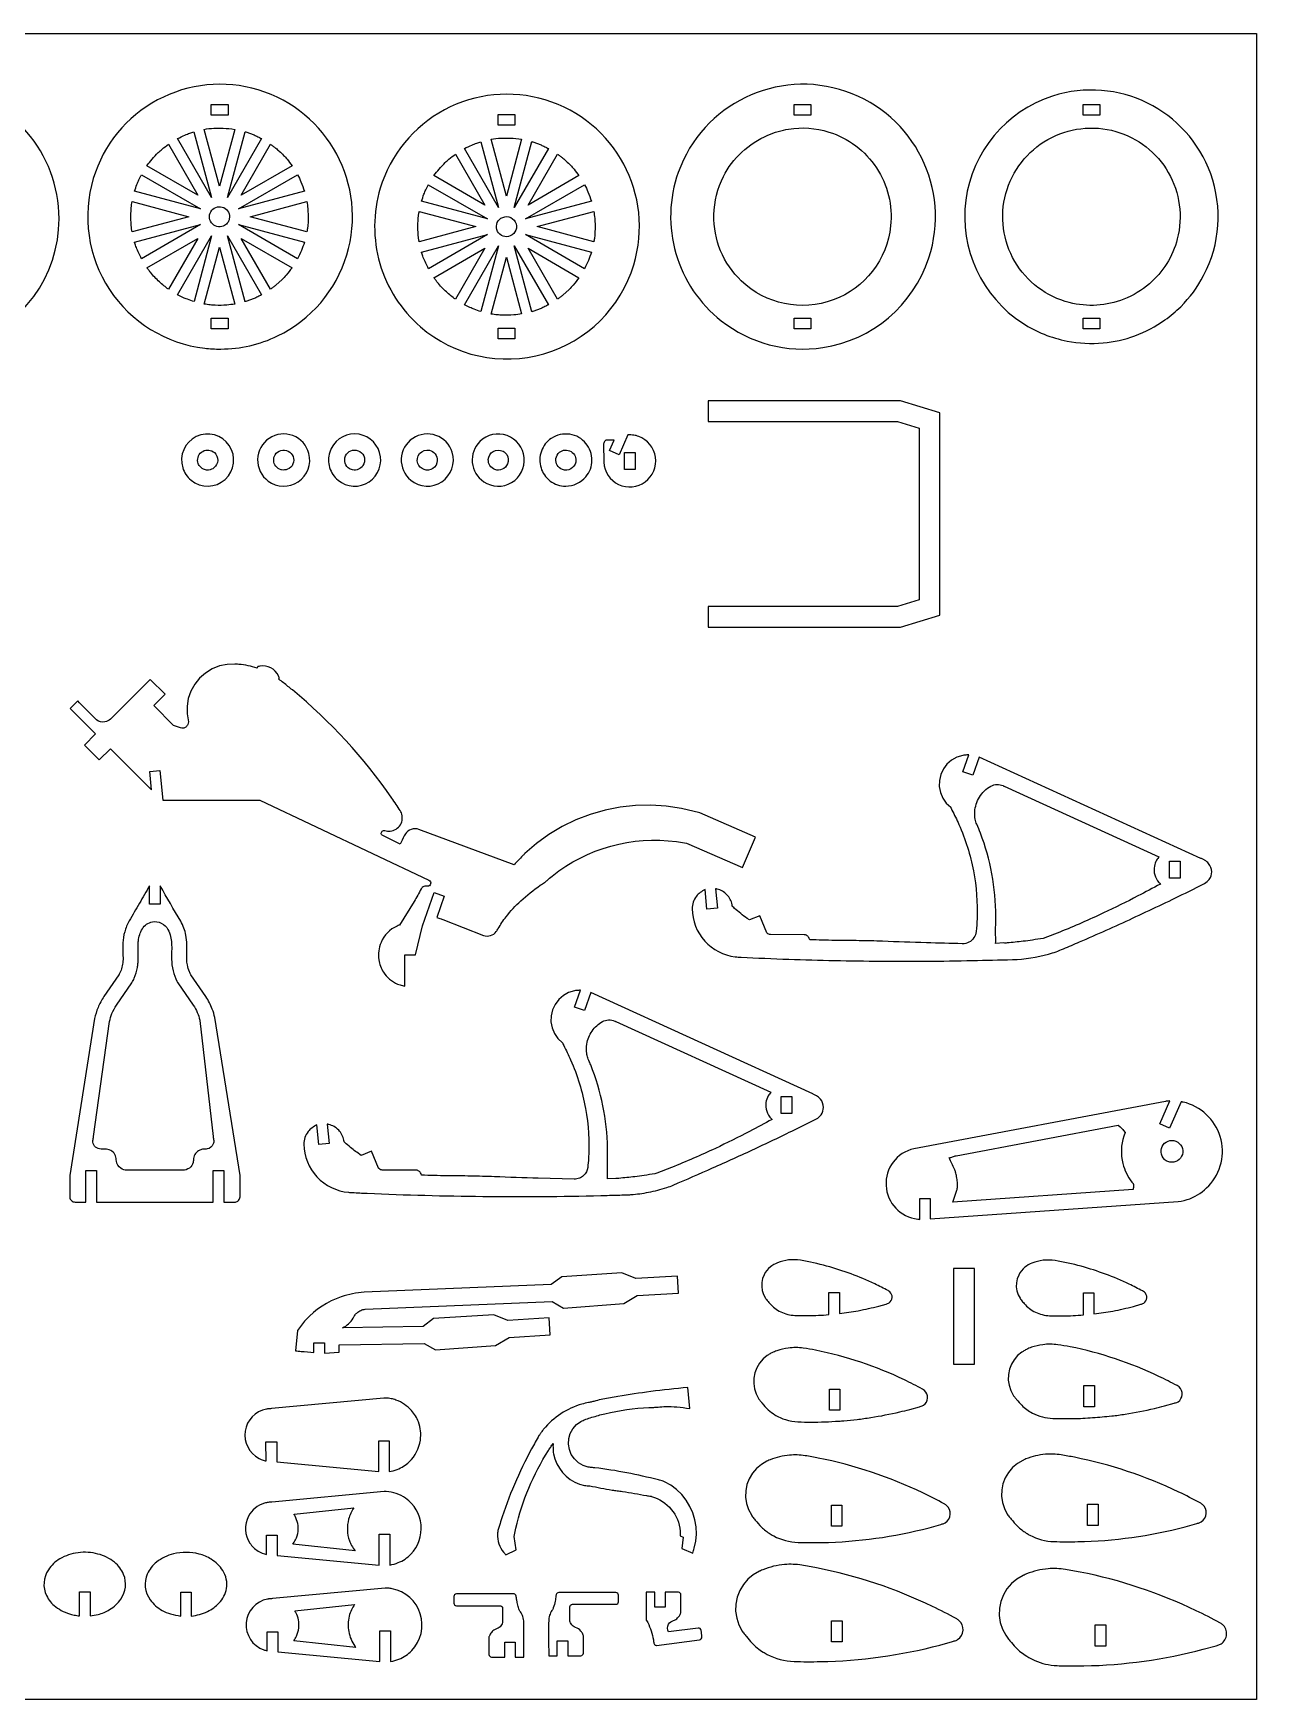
# Model space of a CAD drawing. Extents: x -1647 to 1833, y -1227 to 660.
# Drawn here: x 448 to 1833, y -1227 to 660 of the extents above; entities that cross this region are included whole.
import ezdxf

# ---------------------------------------------------------------- set-up
doc = ezdxf.new("R2010")
doc.units = 0
doc.header["$MEASUREMENT"] = 0
doc.layers.get('0').update_dxf_attribs({"linetype": 'CONTINUOUS'})
doc.layers.add('SECTIONCUTEDGES', color=18, linetype='CONTINUOUS')

msp = doc.modelspace()

# ---------------------------------------------------------------- linework, layer by layer
msp.add_lwpolyline([(1833, -1226.6), (-1647.3, -1226.6), (-1647.3, 659.9), (1833, 659.9)], close=True)
at = {"layer": 'SECTIONCUTEDGES'}
for points in [[(205.5, 362.5, 0.325322), (373.1, 307.5, 0.325497), (477, 450.1, 0.371858), (349, 598.4, 0.371962), (183.6, 493.5, 0.115164), (179.2, 425.4, 0.115322)], [(660, 302.5, 0.112364), (724.4, 317.3, 0.210055), (802.8, 409, 0.414116), (702.6, 595.9, 0.414311), (515.8, 495.7, 0.221929), (534, 370.1, 0.222236), (641.9, 303.5, 0.015157), (650.6, 302.7, 0.014233)], [(886.2, 327.7, 0.254136), (1026, 297.1, 0.254134), (1127.7, 397.7, 0.414116), (1027.5, 584.6, 0.414311), (840.7, 484.5, 0.14489), (840.3, 399.4, 0.144775)], [(1226.8, 334.5, 0.206957), (1341.8, 304.1, 0.283205), (1461.8, 405.6, 0.410681), (1367.9, 594.2, 0.410721), (1178.1, 502.5, 0.157062), (1175.4, 410.7, 0.156826)], [(1568.3, 331.7, 0.096009), (1618.3, 311.6, 0.068853), (1659.1, 309.5, 0.067711), (1695.1, 317.5, 0.064759), (1729.2, 335.5, 0.042288), (1747, 350.4, 0.076087), (1773, 385.7, 0.210202), (1781, 500.7, 0.404304), (1602, 588.9, 0.290152), (1503.7, 471.1, 0.289788)], [(649.7, 473.9), (611.1, 540.7, -0.012176), (619.6, 544.7, -0.019565), (625, 546.9, -0.009363), (627.3, 547.7, 0.003121), (629.7, 548.5)], [(658.7, 486.9), (641.4, 551.2, -0.057699), (662.9, 552.6, -0.024823), (675.9, 551.2)], [(667.6, 473.9), (687.6, 548.5, 0.006199), (688, 548.4, -0.0186), (688.5, 548.3), (697.8, 544.9, -0.018388), (702, 542.9, 0.006129), (706.2, 540.8)], [(1249.5, 379.6, -0.211285), (1218.5, 454.5, -0.111358), (1229.3, 498, -0.08886), (1250, 525.4, -0.085912), (1279.7, 544.8, -0.063127), (1303.1, 551.6, -0.114379), (1348.6, 548.2, -0.173245), (1402.5, 507.7, -0.172762), (1418.6, 442, -0.286521), (1353.6, 358.1, -0.286207)], [(1711.6, 376.4, -0.083314), (1682.6, 358.9, -0.158081), (1620.9, 355.1, -0.418063), (1549, 478.5, -0.417665), (1673.4, 548.9, -0.195857), (1733, 502.3, -0.195502), (1743.2, 427.2, -0.076037), (1731.2, 399.2, -0.077055)], [(576.5, 510.1, -0.014778), (582.4, 517.6, -0.028539), (589.3, 524.9, -0.018438), (593.6, 528.7, -0.011345), (600.9, 534.4), (634.2, 476.8)], [(683.1, 476.8), (716.4, 534.4, 0.006303), (719.5, 532.2, -0.01891), (722.6, 529.8, -0.017187), (726.3, 526.6, -0.012321), (731.2, 521.8, -0.018926), (735.2, 517.3, -0.012469), (740.8, 510.1)], [(974.7, 462.6), (936, 529.5, -0.012176), (944.5, 533.5, -0.019565), (949.9, 535.6, -0.009363), (952.3, 536.4, 0.003121), (954.7, 537.2)], [(983.6, 475.7), (966.4, 540, -0.057699), (987.9, 541.3, -0.024823), (1000.8, 540)], [(992.5, 462.6), (1012.5, 537.3, 0.006199), (1013, 537.2, -0.0186), (1013.4, 537), (1022.7, 533.6, -0.018388), (1027, 531.6, 0.006129), (1031.2, 529.6)], [(901.5, 498.8, -0.014778), (907.4, 506.3, -0.028539), (914.3, 513.7, -0.018438), (918.5, 517.5, -0.011345), (925.8, 523.2), (959.1, 465.5)], [(1008.1, 465.5), (1041.3, 523.2, 0.006303), (1044.5, 520.9, -0.01891), (1047.5, 518.6, -0.017187), (1051.2, 515.3, -0.012321), (1056.1, 510.5, -0.018926), (1060.1, 506, -0.012469), (1065.7, 498.8)], [(562.5, 481.2, -0.012918), (565.2, 488.9, -0.018758), (567.4, 494.2, -0.010898), (568.8, 497, 0.003632), (570.2, 499.9), (637.1, 461.2)], [(680.2, 461.2), (747.1, 499.9, -0.026072), (750.9, 491.8, -0.02074), (754.8, 481.2)], [(887.5, 470, -0.012918), (890.1, 477.7, -0.018758), (892.3, 482.9, -0.010898), (893.7, 485.8, 0.003632), (895.1, 488.6), (962, 450)], [(1005.1, 450), (1072, 488.6, -0.026072), (1075.9, 480.5, -0.020703), (1079.7, 470)], [(559.8, 435.1, 0.006429), (559.2, 438.6, -0.01929), (558.7, 442.2), (558.1, 452.3), (558.7, 462.5, -0.018896), (559.2, 466, 0.006298), (559.7, 469.5), (624.1, 452.3)], [(663, 441.8, -0.781821), (649.9, 459.6, -0.781093), (669.8, 450, -0.122906), (667.5, 445, -0.122447)], [(693.3, 452.3), (757.6, 469.5, -0.035509), (759, 453.7, -0.037792), (758.2, 438.8, -0.007975), (757.9, 437, 0.002658), (757.6, 435.1)], [(884.7, 423.8, 0.006429), (884.1, 427.4, -0.01929), (883.6, 430.9), (883.1, 441.1), (883.6, 451.2, -0.018896), (884.1, 454.7, 0.006298), (884.7, 458.3), (949, 441.1)], [(1018.2, 441.1), (1082.5, 458.3, -0.035509), (1083.9, 442.5, -0.037792), (1083.1, 427.6, -0.007975), (1082.8, 425.7, 0.002658), (1082.5, 423.8)], [(570.2, 404.8, -0.020623), (564.5, 417.5, -0.019978), (562.7, 422.5, -0.019766), (562.6, 422.9, 0.006588), (562.4, 423.4), (637.1, 443.4)], [(680.2, 443.4), (754.8, 423.4, -0.023422), (751.4, 414, -0.022807), (747.1, 404.8)], [(987.9, 430.5, -0.385134), (973.5, 435.7, -0.384041), (977.2, 450.5, -0.445044), (993.6, 446.4, -0.443903)], [(576.5, 394.5), (634.2, 427.8), (600.9, 370.2, -0.024397), (590.7, 378.5, -0.042082), (580.4, 389.4, -0.010889), (578.5, 391.9, 0.00363)], [(611.1, 363.9), (649.7, 430.8), (629.8, 356.2, -0.012234), (622.3, 358.8, -0.017991), (617.3, 360.8, -0.010478), (614.2, 362.3, 0.003492)], [(641.4, 353.4), (658.7, 417.7), (675.9, 353.4, -0.013089), (667.1, 352.3, -0.036535), (653.7, 352, -0.015577), (648.2, 352.5, -0.012352)], [(687.6, 356.1), (667.6, 430.8), (706.2, 363.8, 0.006248), (702, 361.7, -0.018746), (697.8, 359.7), (688.5, 356.3, -0.018599), (688, 356.2, 0.006199)], [(716.4, 370.2), (683.1, 427.8), (740.8, 394.6, -0.014529), (734.3, 386.2, -0.022653), (729.7, 381.2), (722.6, 374.8, -0.018394), (719.5, 372.4, 0.006131)], [(895.2, 393.5, -0.020623), (889.4, 406.3, -0.019978), (887.6, 411.2, -0.019766), (887.5, 411.7, 0.006588), (887.4, 412.1), (962, 432.1)], [(925.8, 358.9, -0.024397), (915.6, 367.2, -0.042082), (905.3, 378.1, -0.010889), (903.4, 380.7, 0.00363), (901.5, 383.3), (959.1, 416.6)], [(936, 352.6), (974.7, 419.5), (954.7, 344.9, -0.012234), (947.2, 347.5, -0.017991), (942.2, 349.6, -0.010478), (939.1, 351.1, 0.003492)], [(1012.5, 344.8), (992.5, 419.5), (1031.2, 352.6, 0.006248), (1027, 350.5, -0.018746), (1022.7, 348.5), (1013.4, 345.1, -0.018599), (1013, 345, 0.006199)], [(1005.1, 432.1), (1079.7, 412.1, -0.023422), (1076.4, 402.8, -0.022807), (1072, 393.5)], [(1041.4, 358.9), (1008.1, 416.6), (1065.7, 383.3, -0.014529), (1059.2, 375, -0.022653), (1054.6, 370), (1047.5, 363.5, -0.018394), (1044.5, 361.2, 0.006131)], [(966.4, 342.1), (983.6, 406.5), (1000.8, 342.2, -0.013089), (992, 341.1, -0.036535), (978.6, 340.8, -0.015577), (973.2, 341.2, -0.012352)], [(626.4, 154, 0.865068), (669.7, 193.3, 0.86425), (617, 168, 0.072818), (620.7, 160.4, 0.072347)], [(713.7, 153.1, 0.318391), (747.8, 152.3, 0.317954), (759.9, 184.2, 0.517503), (714.9, 201.4, 0.517001)], [(792.9, 154, 0.74091), (840, 185.3, 0.740811), (783.5, 185.6, 0.14889), (783.4, 168.4, 0.148825)], [(875.2, 154, 0.331799), (910.4, 152.3, 0.331521), (922.2, 185.6, 0.502041), (877.5, 201.3, 0.501728)], [(957.8, 152.3, 0.63423), (1003.7, 179.6, 0.633992), (953.4, 197.7, 0.223996), (944.9, 174, 0.223818)], [(1033.2, 153.1, 0.166963), (1050.7, 147.3, 0.218695), (1073.6, 158, 0.177291), (1080.4, 176.5, 0.171132), (1073.6, 195.6, 0.189397), (1055.4, 206, 0.183559), (1034.3, 201.3, 0.164151), (1023.1, 186.9, 0.158029), (1022.7, 168, 0.081931), (1026.5, 160.1, 0.075339)], [(1121.2, 205.3), (1111.3, 182.9), (1100.3, 187.7), (1105.5, 199.5), (1096.8, 199.5, 0.146455), (1095.2, 198.7, 0.196282), (1093.6, 195.1), (1093.7, 174.3, 0.597776), (1140.7, 152.1, 0.597766), (1133.3, 203.6, 0.052723), (1127.8, 205, 0.044487)], [(641.8, 166, -0.127868), (636.7, 169.4, -0.137935), (634.1, 174.5, -0.320239), (639.7, 186.7, -0.324958), (652.9, 185.2, -0.217691), (656.6, 176.5, -0.220677), (652.4, 168, -0.140127), (646.4, 165.5, -0.112138)], [(728.5, 165.8, -0.15519), (722.4, 170, -0.312546), (721.6, 182.7, -0.392669), (736.4, 186.9, -0.389755), (741.8, 172.4, -0.204093), (735.8, 166.4, -0.136251), (729, 165.7, -0.015884), (728.7, 165.7, -0.015468)], [(804.5, 168, -0.389326), (802.5, 183.4, -0.393682), (817.6, 186.5, -0.425563), (821.1, 170.6, -0.30245), (809.4, 165.7, -0.064927), (806.8, 166.5, -0.063676)], [(883.3, 172.9, -0.275396), (885.3, 184.1, -0.267762), (896.3, 187.9, -0.183622), (902.8, 183.9, -0.175376), (905.3, 176.2, -0.249087), (900.1, 167.2, -0.472136)], [(970.4, 166.1, -0.160814), (964.9, 170.5, -0.156528), (963, 177.4, -0.261047), (968.6, 186.6, -0.251161), (979.7, 186.8, -0.13635), (983.9, 183, -0.240204), (984.8, 172.4, -0.195756), (978.9, 166.4, -0.192418)], [(1047, 166.1, -0.355945), (1039.6, 178.5, -0.188687), (1043.6, 185.6, -0.315158), (1056.7, 186.5, -0.316961), (1062, 174.5, -0.219082), (1056.4, 166.9, -0.217765)], [(505.8, -145.8), (522.6, -162.7), (535.2, -150.1), (581.7, -196.7), (579.6, -175.8), (591.1, -174.6), (594.6, -208.4), (704.3, -208.4), (895.7, -298.8, -0.168887), (897.5, -300.7, -0.362921), (896.3, -305.1, -0.089504), (895.2, -305.6, -0.079719), (893.8, -305.7, 0.015746), (892.1, -305.6, 0.104795), (890.1, -306, 0.167951), (887, -308.8, -0.009744), (879, -322.9), (862.4, -349.6, -0.104608), (861.9, -349.9, 0.035992), (859.7, -350.7, 0.188726), (841.6, -369.4, 0.136053), (839, -388.9, 0.111308), (844.3, -402.9, 0.142971), (860.3, -416.4, 0.032757), (863.1, -417.4, 0.017693), (868.5, -418.8), (868.5, -383.4), (880.5, -383.4), (888.6, -350.5), (901.9, -312.9), (913.2, -316.9), (904.7, -340.9, -0.0051), (909.5, -342.4, -0.011435), (911.6, -343.2), (957.5, -361.3, 0.161502), (965.7, -361.5, 0.169689), (972, -357, 0.018768), (974.2, -353.6, -0.030198), (983.2, -340.3, -0.042786), (999.7, -322.3, -0.036783), (1021.9, -304.6, -0.013895), (1024.3, -303.1, 0.025116), (1026.6, -301.5, 0.025774), (1029.7, -299, -0.018155), (1035.4, -294.1, -0.204103), (1176.2, -255.1), (1187.6, -257), (1250.7, -284.6), (1265.7, -250.3), (1202.6, -222.7), (1181.6, -217.8), (1164.3, -215.1), (1147, -214), (1129.6, -214.3), (1112.2, -216.2), (1095.2, -219.5), (1078.4, -224.3), (1062.2, -230.6), (1046.5, -238.2), (1031.6, -247.2), (1017.5, -257.4), (1004.4, -268.8, 0.013028), (1001.9, -271.3, -0.002171), (992.2, -281.3), (884.5, -241.4, 0.161142), (875.8, -241.4, 0.167596), (869.2, -246.5, 0.03262), (867.9, -248.7, -0.002417), (863.3, -258.1), (842.7, -247.8, -0.162704), (841.9, -246.5, -0.252017), (842.8, -243.5, -0.283369), (845.9, -242.7, 0.098494), (851.9, -243.3, 0.501374), (864.6, -222.5, 0.048434), (863.3, -220.1, 0.007698), (853.8, -205.9, 0.069513), (741.2, -83.5, 0.005338), (731.1, -75.3, 0.010401), (725.7, -71.3, -0.035073), (726.2, -70.4, 0.136057), (726.4, -69.8, 0.100505), (726.3, -69.5, 0.016455), (725.5, -67.5, 0.341491), (704.4, -56.5, 0.016455), (702.2, -57, 0.112005), (702, -57.2, 0.134653), (701.7, -57.5, -0.022312), (701.2, -58.8, 0.028235), (691, -56, 0.028606), (680.7, -54.5, 0.006314), (677.5, -54.2, 0.013802), (676, -54.1), (667.2, -54.5), (658.5, -56.3), (650.3, -59.6), (642.8, -64.3), (636.1, -70.1), (630.6, -77), (626.3, -84.7), (623.3, -93.1), (621.9, -101.8), (621.9, -110.6), (623.4, -119.4, -0.120312), (622.7, -122.7, -0.115005), (620.5, -125.5, -0.125142), (617.6, -126.8, -0.119875), (614.4, -126.5), (606.7, -123.6), (584.3, -101), (597, -88.4), (580.2, -71.5), (535.2, -116.5, -0.145804), (528.8, -119.7, -0.210214), (519.8, -117.5, -0.016381), (519.4, -117.2, -0.008191), (518.7, -116.5, -0.009829), (514.5, -112.4, 0.001638), (498.1, -95.9), (489.6, -104.4), (518.4, -133.2)], [(1518.9, -159.6), (1511.6, -180), (1500.3, -176), (1507.1, -156.8, -0.009124), (1502.6, -157.2, 0.035207), (1500.2, -157.5), (1493.6, -159.5), (1487.6, -162.9), (1482.4, -167.4), (1478.3, -172.9), (1475.3, -179.2), (1473.8, -185.9), (1473.6, -192.8), (1474.9, -199.6), (1477.6, -205.9), (1481.5, -211.6), (1486.6, -216.3, -0.066761), (1487.1, -217.4, 0.023228), (1488, -219.5, 0.00512), (1492, -227.5, -0.014428), (1495.9, -235.6, -0.05613), (1512.3, -288.4, -0.057387), (1516.4, -342.4, -0.014084), (1515.4, -356.9, -0.122169), (1512.9, -363.9, -0.258679), (1499.7, -370.8, -0.000991), (1459.1, -369.7, -0.003047), (1409.5, -368, 0.006155), (1382.8, -367.3, 0.003714), (1369.1, -367.2, -0.004918), (1355.5, -367, -0.002398), (1341.2, -366.7, 0.000799), (1327, -366.3, 0.028598), (1325.8, -363.6, 0.161536), (1323.3, -361.2, 0.057098), (1322.2, -360.8, 0.047308), (1320.7, -360.6), (1282.5, -360.5, -0.081624), (1280.6, -360, -0.074835), (1278.8, -358.8, -0.020482), (1278.5, -358.5, -0.045194), (1278.4, -358.3), (1270.4, -339.1), (1258.9, -343.8), (1256.3, -342.1, -0.015251), (1248.8, -336.6, -0.015251), (1241.8, -330.7, 0.009145), (1239.9, -329.1, -0.096768), (1239.5, -328.6, -0.120073), (1239.3, -327.9, 0.047499), (1239.2, -326.6, 0.141524), (1233.2, -315.3, 0.141524), (1222.1, -308.9, 0.016567), (1221.3, -308.8, -0.005522), (1220.4, -308.6), (1222.6, -330.4), (1210.6, -331.6), (1208.4, -309.2, 0.004185), (1203.1, -312.8, 0.073254), (1198.7, -317, 0.086359), (1195, -323.7, 0.085895), (1193.8, -331.3, 0.181323), (1208.1, -367.7, 0.182665), (1242.6, -385.5, 0.017132), (1249.2, -386.1, 0.002988), (1303.2, -388.3, 0.006952), (1407.3, -390.5, 0.006952), (1511.3, -389.8, 0.001959), (1556.5, -388.7, 0.061284), (1597.4, -382.5, 0.032703), (1614.3, -376.5, 0.000916), (1632.5, -368.7, 0.00617), (1692.6, -341.8, 0.006143), (1752.4, -313.4), (1774.1, -302.5, 0.107121), (1779.4, -297.9, 0.158648), (1782.1, -289.4, 0.179758), (1778.6, -280, 0.084569), (1774.1, -276.3, 0.011402), (1772.7, -275.5, 0.006019), (1769.9, -274.1)], [(1537.5, -370.6, 0.001819), (1537.5, -361.1, -0.005457), (1537.5, -351.7, -0.005557), (1537.7, -345.8, 0.010785), (1537.8, -340, 0.044291), (1533.2, -291.5, 0.045327), (1520.3, -245.6, 0.011839), (1516.1, -235.5, -0.056794), (1514.4, -229.9, -0.12358), (1515.5, -212.9, -0.12042), (1524.6, -197.9, -0.074062), (1532.2, -192.3, -0.231079), (1545.9, -191.8, -0.017826), (1546.4, -192.1, 0.011527), (1547, -192.4), (1722.4, -272.4, 0.033575), (1719.8, -276.2, 0.089461), (1717.2, -282.9, 0.115413), (1717.6, -292.8, 0.115536), (1722.3, -301.5, 0.020408), (1723.2, -302.3, -0.006802), (1724, -303.2, -0.003887), (1698.5, -316.7, -0.01123), (1659.7, -335.9, -0.006478), (1635, -347.1, -0.006479), (1610.1, -357.6), (1593.3, -364.2, -0.027258), (1591.3, -364.7, -0.004531), (1579.1, -366.6, -0.00906), (1568.5, -368, -0.005336), (1550.4, -369.9, -0.019134), (1548.6, -370, -0.021054), (1546.9, -369.9)], [(507.5, -663.3), (507.5, -627.4), (519.5, -627.4), (519.5, -663.3), (651.5, -663.3), (651.5, -627.4), (663.5, -627.4), (663.5, -663.3), (676.6, -663.2, 0.185813), (680.2, -661.4, 0.172664), (681.9, -657.3), (681.9, -633.2), (653.3, -454.3, 0.048631), (650.5, -444.7, 0.053476), (643.2, -430.7), (626.2, -405.9, -0.042369), (624.6, -402.7, -0.05136), (622.3, -394.7, -0.022282), (621.8, -391.6, -0.018567), (621.6, -387.9, -0.006146), (621.6, -371.6, 0.052443), (620.6, -361.2, 0.080341), (614.7, -345.4, 0.0006), (591.5, -305.2), (591.5, -326.1), (579.5, -326.1), (579.5, -305.1, -0.001265), (568, -325, 0.003794), (556.5, -344.9, 0.058244), (551.3, -357.4, 0.063092), (549.3, -369.8, 0.016618), (549.4, -384.5, -0.039019), (549.1, -392.4, -0.08946), (545.1, -405.3, -0.007435), (544.9, -405.7, -0.011972), (544.8, -405.9), (527.8, -430.7, 0.048899), (521.1, -443.1, 0.053441), (517.3, -455.5), (489.2, -633.3), (489.2, -657.9, 0.185957), (491, -661.6, 0.172664), (495.1, -663.3, 0.016956), (499.5, -663.3, -0.004396)], [(517.3, -599.8, -0.187835), (515.4, -593.6, -0.028282), (515.7, -591.4, 0.010555), (516, -589.2), (534.2, -459, -0.055767), (536.9, -449.9, -0.048899), (542.1, -440.3), (559.5, -414.9, 0.039283), (562.1, -409.8, 0.054551), (565.7, -397.7, 0.021912), (566.3, -393.3, 0.018988), (566.5, -388.2, 0.00723), (566.6, -371.6, -0.03342), (566.8, -367.5, -0.101204), (571.3, -353.9, -0.223836), (582.7, -346, -0.159962), (592.8, -347.5, -0.155534), (600.3, -354.8, -0.055982), (603.3, -362.5, -0.058348), (604.4, -370.3, -0.012826), (604.5, -379.2, 0.009225), (604.4, -388.2, 0.056267), (606.1, -401.3, 0.058965), (610.5, -413.2, 0.007426), (611.1, -414.3, 0.011972), (611.5, -414.9), (628.9, -440.3, -0.04427), (633.5, -448.7, -0.04711), (636.3, -457.2, -0.004249), (636.4, -457.6, -0.011983), (636.4, -457.7), (651.5, -589.2, -0.002653), (652.1, -593.6, -0.124044), (651.6, -597.5, -0.265958), (644.7, -603.1, -0.032026), (640.5, -603.4, 0.095423), (636.4, -604.4, 0.129798), (631.6, -608.1, 0.129739), (629.3, -613.8, 0.026744), (629.1, -616.1, -0.059933), (628.8, -618.5, -0.165101), (624.6, -624.7, -0.156708), (617.2, -627.3), (553.9, -627.3, -0.145829), (546.9, -625, -0.209993), (542, -616.9, -0.017729), (541.7, -613.9, 0.079747), (541, -610.9, 0.142824), (536.9, -605.6, 0.142126), (530.6, -603.4, 0.022063), (526.7, -603.3, -0.046173), (522.9, -603.1, -0.187835)], [(1079.2, -426.1), (1072, -446.5), (1060.7, -442.5), (1067.5, -423.4, -0.009124), (1063, -423.7, 0.035207), (1060.6, -424), (1054, -426), (1048, -429.4), (1042.8, -433.9), (1038.6, -439.4), (1035.7, -445.7), (1034.1, -452.4), (1034, -459.3), (1035.3, -466.1), (1038, -472.5), (1041.9, -478.1), (1046.9, -482.9, -0.066761), (1047.5, -483.9, 0.023228), (1048.4, -486, 0.00512), (1052.4, -494.1, -0.014428), (1056.2, -502.2, -0.058639), (1073.1, -557.3, -0.059897), (1076.5, -613.7, -0.014451), (1075.6, -624, -0.181237), (1070.8, -633.3, -0.094922), (1066.1, -636.2, -0.087412), (1060.3, -637.2), (1019.5, -636.2, -0.003047), (969.9, -634.6, 0.006155), (943.2, -633.8, 0.003714), (929.5, -633.7, -0.004918), (915.9, -633.6, -0.002398), (901.6, -633.2, 0.000799), (887.4, -632.8, 0.028598), (886.2, -630.1, 0.161536), (883.7, -627.7, 0.057098), (882.6, -627.3, 0.047308), (881.1, -627.1), (842.9, -627.1, -0.088454), (841, -626.6, -0.074835), (839.2, -625.4, -0.020482), (838.9, -625, -0.045194), (838.7, -624.8), (830.7, -605.6), (819.2, -610.4), (814.1, -606.9, -0.015251), (808.6, -602.7, -0.012477), (802.1, -597.2, 0.009145), (800.2, -595.6, -0.096768), (799.9, -595.1, -0.120073), (799.7, -594.4, 0.047499), (799.5, -593.1, 0.141524), (793.6, -581.8, 0.141524), (782.5, -575.5, 0.016567), (781.6, -575.3, -0.005522), (780.7, -575.1), (783, -596.9), (771, -598.1), (768.7, -575.7, 0.004185), (763.5, -579.3, 0.073254), (759, -583.5, 0.086359), (755.4, -590.2, 0.085895), (754.2, -597.8, 0.185891), (769, -634.7, 0.184789), (804.9, -652.2, 0.011293), (809.1, -652.5, -0.000025), (825.8, -653.3, 0.008699), (956.9, -656.8, 0.008533), (1090.6, -655.9, 0.002513), (1100.1, -655.6, -0.003747), (1109.5, -655.3, 0.001648), (1119.3, -655.1, 0.012595), (1124.5, -654.8, 0.03009), (1144.5, -652.1, 0.028719), (1165, -646.8, 0.022705), (1172.5, -644, 0.003791), (1217, -624.6, 0.004936), (1265, -602.8, 0.004909), (1312.8, -579.9), (1334.5, -569.1, 0.107121), (1339.8, -564.4, 0.158648), (1342.5, -556, 0.179758), (1339, -546.6, 0.084569), (1334.5, -542.8, 0.011402), (1333.1, -542.1, 0.006019), (1330.3, -540.7)], [(1097.9, -637.1, 0.001819), (1097.9, -627.7, -0.005457), (1097.9, -618.2, -0.002886), (1098.1, -610.1, 0.011204), (1098.1, -602.1, 0.045332), (1092.8, -554.2, 0.045335), (1079, -508, 0.013972), (1076.7, -502.8, -0.030249), (1075.6, -499.9, -0.04675), (1074.5, -494.9, -0.071998), (1074.6, -484.3, -0.113056), (1080.6, -469.6, -0.112492), (1092.3, -458.9, -0.11859), (1099.1, -457, -0.115868), (1106.2, -458.3, -0.017826), (1106.8, -458.6, 0.011527), (1107.4, -458.9), (1282.8, -538.9, 0.03732), (1279.9, -543.1, 0.102803), (1277.4, -550.6, 0.112003), (1278.4, -560.4, 0.112091), (1283.5, -568.9, 0.01533), (1284, -569.3, -0.00511), (1284.4, -569.7, -0.003887), (1258.9, -583.3, -0.01123), (1220.1, -602.5, -0.006478), (1195.4, -613.6, -0.006479), (1170.5, -624.1), (1153.7, -630.7, -0.027258), (1151.7, -631.2, -0.004531), (1139.4, -633.1, -0.00906), (1128.9, -634.5, -0.005336), (1110.8, -636.4, -0.019134), (1109, -636.5, -0.021054), (1107.3, -636.5)], [(1451.5, -682.8), (1451.5, -659.2), (1463.5, -659.2), (1463.5, -682.1), (1744.3, -662.6, 0.064499), (1757.4, -659.4, 0.11269), (1778.7, -645, 0.26871), (1791.7, -589.1, 0.268886), (1749.7, -550.1, 0.009244), (1748.5, -549.9, -0.003081), (1747.4, -549.7), (1734.4, -579.4), (1723.4, -574.6), (1734.7, -548.8, 0.007419), (1731.3, -549, 0.015637), (1729.7, -549.2), (1444.8, -602.8, 0.364198), (1413.4, -644.6, 0.365133), (1449.2, -682.6, 0.008463), (1450.3, -682.7, -0.002821)], [(1489.1, -663.3), (1493.7, -649.9, 0.033242), (1494.1, -647.9, 0.018338), (1494.4, -644, 0.037378), (1494.3, -640.9, 0.017912), (1493.3, -634.4, 0.022888), (1492.2, -629.4, 0.034926), (1491, -626.1, 0.01324), (1488, -619.6, -0.004413), (1484.9, -613.2, 0.006445), (1488.8, -612, -0.019338), (1492.7, -610.8), (1676.3, -576.3), (1678.4, -578.1, -0.018379), (1680.5, -580, -0.018378), (1682.3, -582.1), (1684.1, -584.3), (1682.6, -588.5, 0.139305), (1681.5, -619.6, 0.102133), (1691.6, -640.6, 0.033661), (1692.8, -641.9, -0.097619), (1693.3, -642.7, -0.082482), (1693.5, -643.5, -0.025939), (1693.5, -645.9, -0.02594), (1693.4, -646.9, -0.012951), (1693.1, -649)], [(1728.6, -614.9, -0.908595), (1743.6, -595.4, -0.9083), (1732.6, -617.4, -0.048053), (1730.4, -616.4, -0.047891)], [(1348.5, -790.7), (1348.5, -765.6), (1360.5, -765.6), (1360.5, -789.5, 0.01908), (1382, -786.2, 0.017443), (1405.1, -781), (1413.5, -778.7, -0.038389), (1415.2, -778.1, 0.080703), (1416.8, -777.4, 0.501374), (1417.6, -764.9, 0.054447), (1415.6, -763.5, 0.011126), (1400.5, -755.9, 0.045142), (1346.1, -735.7, 0.025718), (1316.5, -729.2, 0.068137), (1303, -728.8, 0.069566), (1290.3, -732.1, 0.072806), (1282.4, -736.7, 0.110709), (1275.3, -745.6), (1273.6, -749.9), (1272.7, -754.4), (1272.6, -758.9), (1273.3, -763.5), (1274.7, -767.8), (1276.8, -771.9, 0.021357), (1278.1, -773.7, 0.014133), (1281.5, -777.8, 0.103358), (1294.2, -787.5, 0.100305), (1310.2, -791.6, 0.015529), (1325.2, -791.8, 0.017374)], [(1636.8, -791), (1636.8, -765.9), (1648.8, -765.9), (1648.8, -789.8, 0.01908), (1670.3, -786.6, 0.017443), (1693.4, -781.4), (1701.8, -779, -0.038389), (1703.5, -778.5, 0.080703), (1705.1, -777.8, 0.501374), (1705.9, -765.2, 0.054447), (1703.9, -763.9, 0.011126), (1688.8, -756.2, 0.045142), (1634.4, -736, 0.025718), (1604.7, -729.5, 0.068137), (1591.3, -729.2, 0.069566), (1578.6, -732.4, 0.072806), (1570.7, -737.1, 0.110709), (1563.6, -746), (1561.9, -750.2), (1561, -754.7), (1560.9, -759.3), (1561.6, -763.8), (1563, -768.2), (1565.1, -772.2, 0.021357), (1566.4, -774, 0.014133), (1569.8, -778.1, 0.103358), (1582.5, -787.9, 0.100305), (1598.5, -791.9, 0.015529), (1613.5, -792.2, 0.017374)], [(744.8, -831.7, 0.003806), (751, -832.3, 0.001632), (765.6, -833.4), (765.6, -822.8), (777.6, -822.8), (777.6, -834.2), (794.1, -833.2), (794.1, -825), (890.3, -823.2), (903.2, -830.7), (971.3, -825.6), (986.5, -816.4), (1033.1, -813.6), (1032, -794.4), (985.1, -797.2), (969.3, -790.8), (901.1, -795.1), (889.1, -804), (798, -805.5, 0.083049), (804.9, -801.1, 0.08201), (810, -794.7, -0.01187), (811.7, -791.9, -0.066267), (814.1, -788.9, -0.078483), (818.7, -785.9, -0.083534), (823.7, -784.5), (1035.4, -775.8), (1048.3, -783.3), (1116.4, -778.2), (1131.6, -769), (1178.2, -766.3), (1177.1, -747.1), (1130.2, -749.9), (1114.4, -743.5), (1046.2, -747.8), (1034.2, -756.6), (822.5, -765.3, 0.064783), (796.5, -770.6, 0.125373), (756.3, -796.7, 0.01919), (751.5, -802.5), (747.1, -808.5)], [(1287.3, -904, 0.065635), (1299.7, -909.6, 0.062601), (1313.6, -912.1, 0.012318), (1328.2, -912.4, 0.017265), (1360.1, -911.2, 0.006228), (1365.6, -910.8, 0.002281), (1380.7, -909.3, 0.012938), (1396, -907.2, 0.018394), (1429, -900.8, 0.00664), (1440.2, -898), (1451.4, -894.9, -0.044724), (1453, -894.4, 0.087071), (1455.7, -893.2, 0.501374), (1456.9, -876.5, 0.052991), (1454.7, -875, 0.012578), (1434.1, -864.5, 0.062543), (1333.6, -831, 0.01309), (1319.7, -828.6, 0.069731), (1302.7, -828.6, 0.049289), (1289.8, -831.6, 0.034019), (1284.1, -834, 0.017944), (1280.2, -836.1, 0.01715), (1278.8, -837), (1274.1, -840.9), (1270.2, -845.6), (1267.1, -850.8), (1264.9, -856.5), (1263.7, -862.5), (1263.5, -868.5), (1264.4, -874.6), (1266.3, -880.4), (1269.1, -885.8, 0.030734), (1270.9, -888.2, -0.007019), (1272.8, -890.6, 0.03989), (1280.1, -898.5, 0.046849)], [(1579.1, -902.1, 0.113994), (1602.3, -908.2, 0.012132), (1625.1, -908.4, 0.014603), (1647.3, -907.3, 0.007186), (1668.9, -905.4, 0.012938), (1684.3, -903.3, 0.018394), (1717.2, -896.9, 0.00664), (1728.5, -894.1), (1739.7, -891, -0.044724), (1741.2, -890.5, 0.087071), (1744, -889.3, 0.501374), (1745.1, -872.6, 0.052991), (1742.9, -871.1, 0.012578), (1722.3, -860.6, 0.062543), (1621.8, -827.1, 0.01309), (1607.9, -824.8, 0.069731), (1590.9, -824.7, 0.049289), (1578.1, -827.7, 0.034019), (1572.4, -830.1, 0.017944), (1568.5, -832.3, 0.01715), (1567.1, -833.2), (1562.4, -837.1), (1558.5, -841.7), (1555.3, -846.9), (1553.2, -852.6), (1552, -858.6), (1551.8, -864.7), (1552.7, -870.7), (1554.6, -876.5), (1557.4, -881.9, 0.030734), (1559.2, -884.3, -0.007019), (1561.1, -886.7, 0.03239), (1567, -893.3, 0.073161)], [(711.4, -956.3), (711.3, -934.7), (723.4, -934.7), (723.4, -957.3), (838.9, -968.4), (838.9, -933.4), (850.9, -933.4), (850.9, -968.4, 0.047423), (859.9, -965.9, 0.099809), (873.5, -957.3, 0.170073), (886.1, -932.9, 0.122256), (883.9, -912.2, 0.096881), (876.1, -899.3, 0.123217), (858.5, -887.4, 0.038722), (853, -885.9, 0.035655), (846.8, -885.2, 0.006019), (845.3, -885.1, 0.014702), (844.8, -885.1), (717.4, -897.1, 0.005876), (712.9, -897.5, 0.023567), (711.7, -897.6, 0.319045), (687.8, -922.6, 0.318903), (703.5, -953.4, 0.035261), (706.9, -955, 0.02915)], [(983, -1062.6), (994.7, -1057.1), (992.2, -1041.9), (994.2, -1032.5, -0.083655), (1031.1, -944.6, -0.00626), (1033.7, -940.6, 0.002087), (1036.3, -936.6, 0.006638), (1036.3, -942.1, 0.043175), (1036.9, -948.3), (1038.4, -954.1), (1040.6, -959.5), (1043.5, -964.7), (1047, -969.4), (1051.2, -973.6), (1055.8, -977.2), (1060.9, -980.2), (1066.4, -982.5), (1072.1, -984, 0.028044), (1075, -984.4, -0.017732), (1077.9, -984.7, -0.012811), (1090.6, -987, 0.01328), (1103.2, -989.3, 0.012993), (1109, -990, -0.01195), (1114.8, -990.8, -0.010726), (1128.5, -993.1, 0.00932), (1142.2, -995.5, -0.00474), (1147, -996.3, -0.025801), (1147.9, -996.5, -0.314046), (1180.2, -1035.9, -0.022826), (1180.3, -1038.6, 0.007607), (1180.3, -1041.3), (1183.8, -1042.7), (1182.2, -1055.5), (1194.5, -1060.6, -0.00783), (1195.5, -1057.9, 0.023494), (1196.3, -1055.2), (1198, -1047.2), (1198.7, -1039.1), (1198.3, -1031), (1196.9, -1023), (1194.6, -1015.2), (1191.2, -1007.8), (1187, -1000.9), (1182, -994.5), (1176.2, -988.8), (1169.7, -983.9), (1162.6, -979.9, 0.037256), (1161.2, -979.4, -0.003315), (1155.6, -977.9, 0.034716), (1083.5, -964.1, 0.01139), (1078.7, -963.6, -0.034028), (1076.2, -963.2), (1070.3, -961.4), (1065, -958.3), (1060.5, -954.1), (1057, -949), (1054.8, -943.3), (1053.8, -937.2), (1054.2, -931.1), (1055.9, -925.2), (1058.9, -919.8), (1062.9, -915.2), (1067.9, -911.6, -0.025958), (1069.3, -910.9, -0.012621), (1073.6, -909.1, -0.017599), (1080.2, -906.9, -0.012694), (1095.1, -902.9, -0.049711), (1144.9, -895.9, -0.008291), (1147.7, -895.8, 0.013835), (1150.5, -895.7, 0.008166), (1155.2, -895.3, -0.020152), (1164.1, -894.8, -0.024348), (1176.4, -895.2, -0.020289), (1191.1, -897.1), (1188.8, -873.2, 0.009618), (1147, -877.8, 0.010773), (1109.8, -883.4, 0.002048), (1092.7, -886.4, 0.021874), (1084.6, -888.3, 0.013096), (1082.5, -888.9, -0.020745), (1080.4, -889.5, -0.016173), (1076.4, -890.3, 0.028503), (1069, -892, 0.148721), (1025.6, -920.5, 0.008202), (1023.2, -923.6, 0.016416), (1022.1, -925.2, 0.017481), (1020.4, -927.7, 0.006923), (1012.1, -942.5, 0.047966), (977, -1025.1, 0.008193), (974.3, -1034, 0.054151), (973.5, -1039.1, 0.093895), (974.9, -1050.1, 0.093895), (980.3, -1059.8, 0.028093), (981.6, -1061.2, -0.009362)], [(1286.3, -1041.3, 0.113994), (1313.7, -1048.5, 0.012132), (1340.6, -1048.7, 0.059829), (1462.1, -1031.9), (1475.3, -1028.2, -0.044724), (1477.1, -1027.6, 0.087071), (1480.4, -1026.3, 0.501374), (1481.7, -1006.6, 0.052991), (1479.1, -1004.8, 0.012578), (1454.9, -992.5, 0.062543), (1336.7, -953.1, 0.009794), (1321.7, -950.4, 0.06036), (1304.1, -949.8, 0.075913), (1282, -955.1, 0.006314), (1279.6, -956.1, 0.013802), (1278.5, -956.6), (1272.3, -960.2), (1266.8, -964.8), (1262.1, -970.2), (1258.4, -976.4), (1255.9, -983.1), (1254.5, -990.1), (1254.3, -997.3), (1255.3, -1004.4), (1257.5, -1011.2), (1260.9, -1017.5, 0.027175), (1262.3, -1019.6, -0.003463), (1265.2, -1023.2, 0.032859), (1272.4, -1031.2, 0.053889), (1282.3, -1039, 0.018728)], [(1576.2, -1040.4, 0.113994), (1603.6, -1047.6, 0.012132), (1630.4, -1047.7, 0.059829), (1752, -1030.9), (1765.2, -1027.3, -0.044724), (1767, -1026.7, 0.087071), (1770.3, -1025.3, 0.501374), (1771.6, -1005.6, 0.052991), (1769, -1003.9, 0.012578), (1744.8, -991.5, 0.062543), (1626.6, -952.2, 0.009794), (1611.6, -949.5, 0.06036), (1593.9, -948.8, 0.075913), (1571.8, -954.1, 0.006314), (1569.4, -955.2, 0.013802), (1568.4, -955.7), (1562.1, -959.2), (1556.6, -963.8), (1552, -969.3), (1548.3, -975.4), (1545.7, -982.1), (1544.3, -989.1), (1544.2, -996.3), (1545.2, -1003.4), (1547.4, -1010.2), (1550.7, -1016.6, 0.027175), (1552.2, -1018.6, -0.003463), (1555.1, -1022.2, 0.032859), (1562.2, -1030.2, 0.053889), (1572.2, -1038, 0.018728)], [(711.9, -1062.1), (711.9, -1040.5), (723.9, -1040.5), (723.9, -1063.2), (839.4, -1074.2), (839.4, -1039.2), (851.4, -1039.2), (851.4, -1074.2, 0.05147), (861, -1071.5, 0.107286), (875.4, -1061.8, 0.219098), (886.9, -1028.8, 0.219068), (869.3, -998.6, 0.070527), (858.8, -993.2, 0.070554), (847.3, -991, 0.006019), (845.9, -991, 0.014702), (845.3, -991), (717.9, -1002.9, 0.006012), (713.9, -1003.3, 0.049653), (709.6, -1004.1, 0.199317), (691.5, -1018.9, 0.276745), (693, -1049.4, 0.112527), (702.5, -1058.3, 0.077117)], [(741.8, -1050.7, 0.036811), (744.8, -1045.6, 0.086534), (747.6, -1036.1, 0.075433), (747.2, -1027.2, 0.075591), (744.2, -1018.7, 0.014453), (743.7, -1017.7, -0.004817), (743.1, -1016.7), (810.6, -1009.4, 0.075939), (804.9, -1022.2, 0.1558), (805.8, -1046.7, 0.037072), (808.2, -1052, 0.029434), (812.1, -1058.2)], [(512.1, -1131.8, 0.027943), (521.1, -1130.1, 0.074409), (534.3, -1124.6, 0.105275), (547.1, -1112.7, 0.255238), (550.1, -1084.8, 0.127924), (539.8, -1071.1, 0.103344), (521, -1061.7, 0.09748), (498.5, -1060.2, 0.100786), (477.9, -1067.2, 0.113409), (464.9, -1079.5, 0.265194), (462.8, -1108.7, 0.119117), (473.2, -1121.4, 0.097373), (491.2, -1130.2, 0.01993), (494.1, -1130.8, 0.009773), (500.1, -1131.8), (500.1, -1104.7), (512.1, -1104.7)], [(614.7, -1131.9), (614.7, -1104.8), (626.7, -1104.8), (626.7, -1131.9, 0.027668), (636, -1130.2, 0.055217), (645.1, -1126.8, 0.085085), (658.4, -1117.1, 0.151535), (666.6, -1100.7, 0.187353), (662.3, -1080.3, 0.110616), (649.4, -1067.7, 0.074635), (635.6, -1061.7, 0.126646), (606.5, -1061.6, 0.102686), (587.5, -1070.8, 0.126984), (576.9, -1084.4, 0.265876), (580.2, -1113.5, 0.110812), (593.8, -1125.5, 0.05007), (603.3, -1129.5, 0.044392)], [(1278.7, -1175.3, 0.113994), (1309.2, -1183.4, 0.012132), (1339, -1183.5, 0.059829), (1474.1, -1164.8), (1488.7, -1160.8, -0.044724), (1490.7, -1160.1, 0.087071), (1494.4, -1158.6, 0.501374), (1495.8, -1136.8, 0.052991), (1492.9, -1134.8, 0.012578), (1466.1, -1121.1, 0.062543), (1334.7, -1077.3, 0.009794), (1318, -1074.4, 0.06036), (1298.5, -1073.6, 0.075913), (1273.9, -1079.5, 0.006314), (1271.2, -1080.7, 0.013802), (1270, -1081.2), (1263.1, -1085.2), (1257, -1090.3), (1251.8, -1096.3), (1247.7, -1103.2), (1244.9, -1110.6), (1243.3, -1118.4), (1243.1, -1126.4), (1244.3, -1134.3), (1246.7, -1141.8), (1250.4, -1148.9, 0.027175), (1252.1, -1151.1, -0.003463), (1255.3, -1155.2, 0.02583), (1261.7, -1162.6, 0.060935), (1274.2, -1172.7, 0.018728)], [(1581.9, -1182.4, 0.046849), (1593.8, -1186.3, 0.043821), (1607.1, -1188.1, 0.00767), (1615.7, -1188.3, 0.008632), (1637.5, -1188.3, 0.059829), (1772.6, -1169.6), (1787.2, -1165.6, -0.044724), (1789.2, -1164.9, 0.087071), (1792.8, -1163.4, 0.501374), (1794.3, -1141.5, 0.052991), (1791.4, -1139.6, 0.012578), (1764.5, -1125.9, 0.062543), (1633.1, -1082.1, 0.009794), (1616.5, -1079.2, 0.06036), (1596.9, -1078.4, 0.075913), (1572.4, -1084.3, 0.006314), (1569.7, -1085.5, 0.013802), (1568.5, -1086), (1561.6, -1090), (1555.5, -1095.1), (1550.3, -1101.1), (1546.2, -1108), (1543.4, -1115.4), (1541.8, -1123.2), (1541.6, -1131.2), (1542.7, -1139.1), (1545.2, -1146.6), (1548.9, -1153.7, 0.027175), (1550.5, -1155.9, -0.003463), (1553.7, -1160, 0.02583), (1560.2, -1167.4, 0.060935), (1572.7, -1177.5, 0.037469)], [(712.7, -1171.3), (712.7, -1149.8), (724.7, -1149.8), (724.7, -1172.4), (840.3, -1183.5), (840.3, -1148.5), (852.3, -1148.5), (852.3, -1183.5, 0.05147), (861.9, -1180.8, 0.107286), (876.3, -1171.1, 0.274564), (886, -1129.4, 0.274971), (854.2, -1101, 0.024029), (849.6, -1100.3, 0.032605), (846.1, -1100.2), (718.7, -1112.2, 0.005876), (714.2, -1112.6, 0.023567), (713.1, -1112.7, 0.338335), (688.9, -1139.8, 0.338371), (708.7, -1170.2, 0.017682), (710.3, -1170.7, 0.01173)], [(981.6, -1178.4), (981.6, -1161.4), (993.6, -1161.4), (993.6, -1178.4), (1003.2, -1178.4, -0.001774), (1003.2, -1158.7, 0.005323), (1003.2, -1138.9, 0.074659), (1002.1, -1132.6, 0.078228), (999.4, -1127.2, 0.030172), (999, -1126.7, -0.06218), (998.7, -1126.3, -0.043803), (998.1, -1125, -0.015581), (996.5, -1119.7, -0.013564), (995.8, -1116.5, -0.012396), (995.1, -1113, -0.000611), (994.6, -1109.3, 0.317491), (992.3, -1106.9, 0.023467), (992.1, -1106.9, 0.011768), (991.7, -1106.9), (927, -1106.9, 0.185889), (924.9, -1107.8, 0.185889), (924, -1109.9, 0.012559), (923.9, -1113.5, 0.012559), (924, -1117.2, 0.385084), (927, -1120.2), (976.2, -1120.2, -0.385084), (979.2, -1123.2), (979.2, -1137.9, -0.140934), (977.3, -1143, -0.142668), (973, -1146.2, -0.012498), (971.5, -1146.8, 0.057452), (970.1, -1147.4, 0.082815), (966.6, -1150.5, 0.082815), (964.2, -1154.5, 0.013896), (963.8, -1155.6, 0.038477), (963.7, -1156), (963.7, -1175.5, 0.185889), (964.7, -1177.5, 0.185889), (966.7, -1178.4, 0.015071), (969.7, -1178.5, -0.002512)], [(1031.4, -1176.9), (1040.9, -1176.9), (1040.9, -1159.9), (1052.9, -1159.9), (1052.9, -1176.9, -0.002512), (1064.8, -1177, 0.015071), (1067.8, -1176.9, 0.185889), (1069.8, -1176, 0.185889), (1070.8, -1173.9), (1070.8, -1154.5, 0.071586), (1070.1, -1152.4, 0.063601), (1067.9, -1149, 0.143034), (1061.8, -1144.8, -0.055411), (1060.1, -1144, -0.121828), (1056.8, -1140.8, -0.120265), (1055.3, -1136.4), (1055.3, -1121.6, -0.385084), (1058.3, -1118.6), (1107.5, -1118.6, 0.385084), (1110.5, -1115.7, 0.012559), (1110.6, -1112, 0.012559), (1110.5, -1108.3, 0.185889), (1109.6, -1106.3, 0.185889), (1107.5, -1105.3), (1042.8, -1105.3, 0.149897), (1040.9, -1106, 0.169825), (1039.9, -1107.5, 0.040846), (1039.6, -1109, -0.028197), (1038.8, -1114.9, -0.029318), (1036.6, -1122.8, -0.075684), (1035.1, -1125.7, 0.078228), (1032.4, -1131.1, 0.074659), (1031.4, -1137.4, 0.005323), (1031.3, -1157.2, -0.001774)], [(1167, -1149.9, -0.27052), (1167.2, -1141.2, -0.179679), (1172.7, -1136.9, 0.119755), (1177.4, -1134.1, 0.106739), (1180.8, -1128.9, 0.013896), (1181.2, -1127.8, 0.038477), (1181.2, -1127.4), (1181.2, -1107.9, 0.185889), (1180.3, -1105.9, 0.185889), (1178.3, -1105, 0.015071), (1175.3, -1104.9, -0.002512), (1163.4, -1105), (1163.4, -1122), (1151.4, -1122), (1151.4, -1105), (1141.8, -1105), (1141.8, -1136.3, 0.081137), (1142.1, -1137, -0.024824), (1143.5, -1139.4, -0.040706), (1147.4, -1148.8, -0.039526), (1149.9, -1158.9, -0.000611), (1150.4, -1162.7, 0.317491), (1152.7, -1165, 0.023467), (1153, -1165.1, 0.0277), (1153.3, -1165.1), (1202.3, -1158.8, 0.185889), (1204.2, -1157.6, 0.185889), (1204.9, -1155.4, 0.012559), (1204.5, -1151.8, 0.012559), (1204, -1148.2, 0.185889), (1202.8, -1146.2, 0.186046), (1200.6, -1145.6)], [(743.9, -1126), (811.5, -1118.7, 0.027636), (808.1, -1124.9, 0.051025), (805.5, -1132.1, 0.106989), (805, -1149.6, 0.104563), (811.9, -1166.1, 0.011182), (812.4, -1166.8, -0.003727), (812.9, -1167.5), (742.7, -1160, 0.036811), (745.7, -1154.8, 0.086534), (748.4, -1145.4, 0.075433), (748.1, -1136.4, 0.075591), (745.1, -1128, 0.014453), (744.5, -1127, -0.004817)]]:
    msp.add_lwpolyline(points, format="xyb", close=True, dxfattribs=at)
for points in [[(649.2, 567.2), (649.2, 579.2), (668.3, 579.2), (668.3, 567.2)], [(974.1, 556), (974.1, 568), (993.2, 568), (993.2, 556)], [(1309.3, 567.2), (1309.3, 579.2), (1328.4, 579.2), (1328.4, 567.2)], [(1636.5, 579.2), (1655.6, 579.2), (1655.6, 567.2), (1636.5, 567.2)], [(649.2, 325.4), (649.2, 337.4), (668.3, 337.4), (668.3, 325.4)], [(974.1, 314.1), (974.1, 326.1), (993.2, 326.1), (993.2, 314.1)], [(1309.3, 325.4), (1309.3, 337.4), (1328.4, 337.4), (1328.4, 325.4)], [(1636.5, 325.4), (1636.5, 337.4), (1655.6, 337.4), (1655.6, 325.4)], [(1211.8, -12.2), (1429.6, -12.2), (1474.2, 1.3), (1474.2, 230.2), (1429.6, 243.7), (1211.8, 243.7), (1211.8, 220.4), (1426.2, 220.4), (1450.9, 213), (1450.9, 18.5), (1426.2, 11.1), (1211.8, 11.1)], [(1117.2, 166.3), (1117.2, 185.4), (1129.2, 185.4), (1129.2, 166.3)], [(1746.4, -277.4), (1746.4, -296.5), (1734.4, -296.5), (1734.4, -277.4)], [(1306.7, -543.9), (1306.7, -563.1), (1294.7, -563.1), (1294.7, -543.9)], [(1513.7, -846.6), (1513.7, -738.6), (1489.8, -738.6), (1489.8, -846.6)], [(1349.2, -898.8), (1349.2, -874.9), (1361.2, -874.9), (1361.2, -898.8)], [(1637.4, -894.9), (1637.4, -871), (1649.4, -871), (1649.4, -894.9)], [(1351.5, -1030.2), (1351.5, -1006.3), (1363.5, -1006.3), (1363.5, -1030.2)], [(1641.4, -1029.3), (1641.4, -1005.3), (1653.4, -1005.3), (1653.4, -1029.3)], [(1363.7, -1137.2), (1363.7, -1161.1), (1351.7, -1161.1), (1351.7, -1137.2)], [(1650.1, -1165.9), (1650.1, -1142), (1662.1, -1142), (1662.1, -1165.9)]]:
    msp.add_lwpolyline(points, close=True, dxfattribs=at)

doc.saveas('drawing.dxf')
